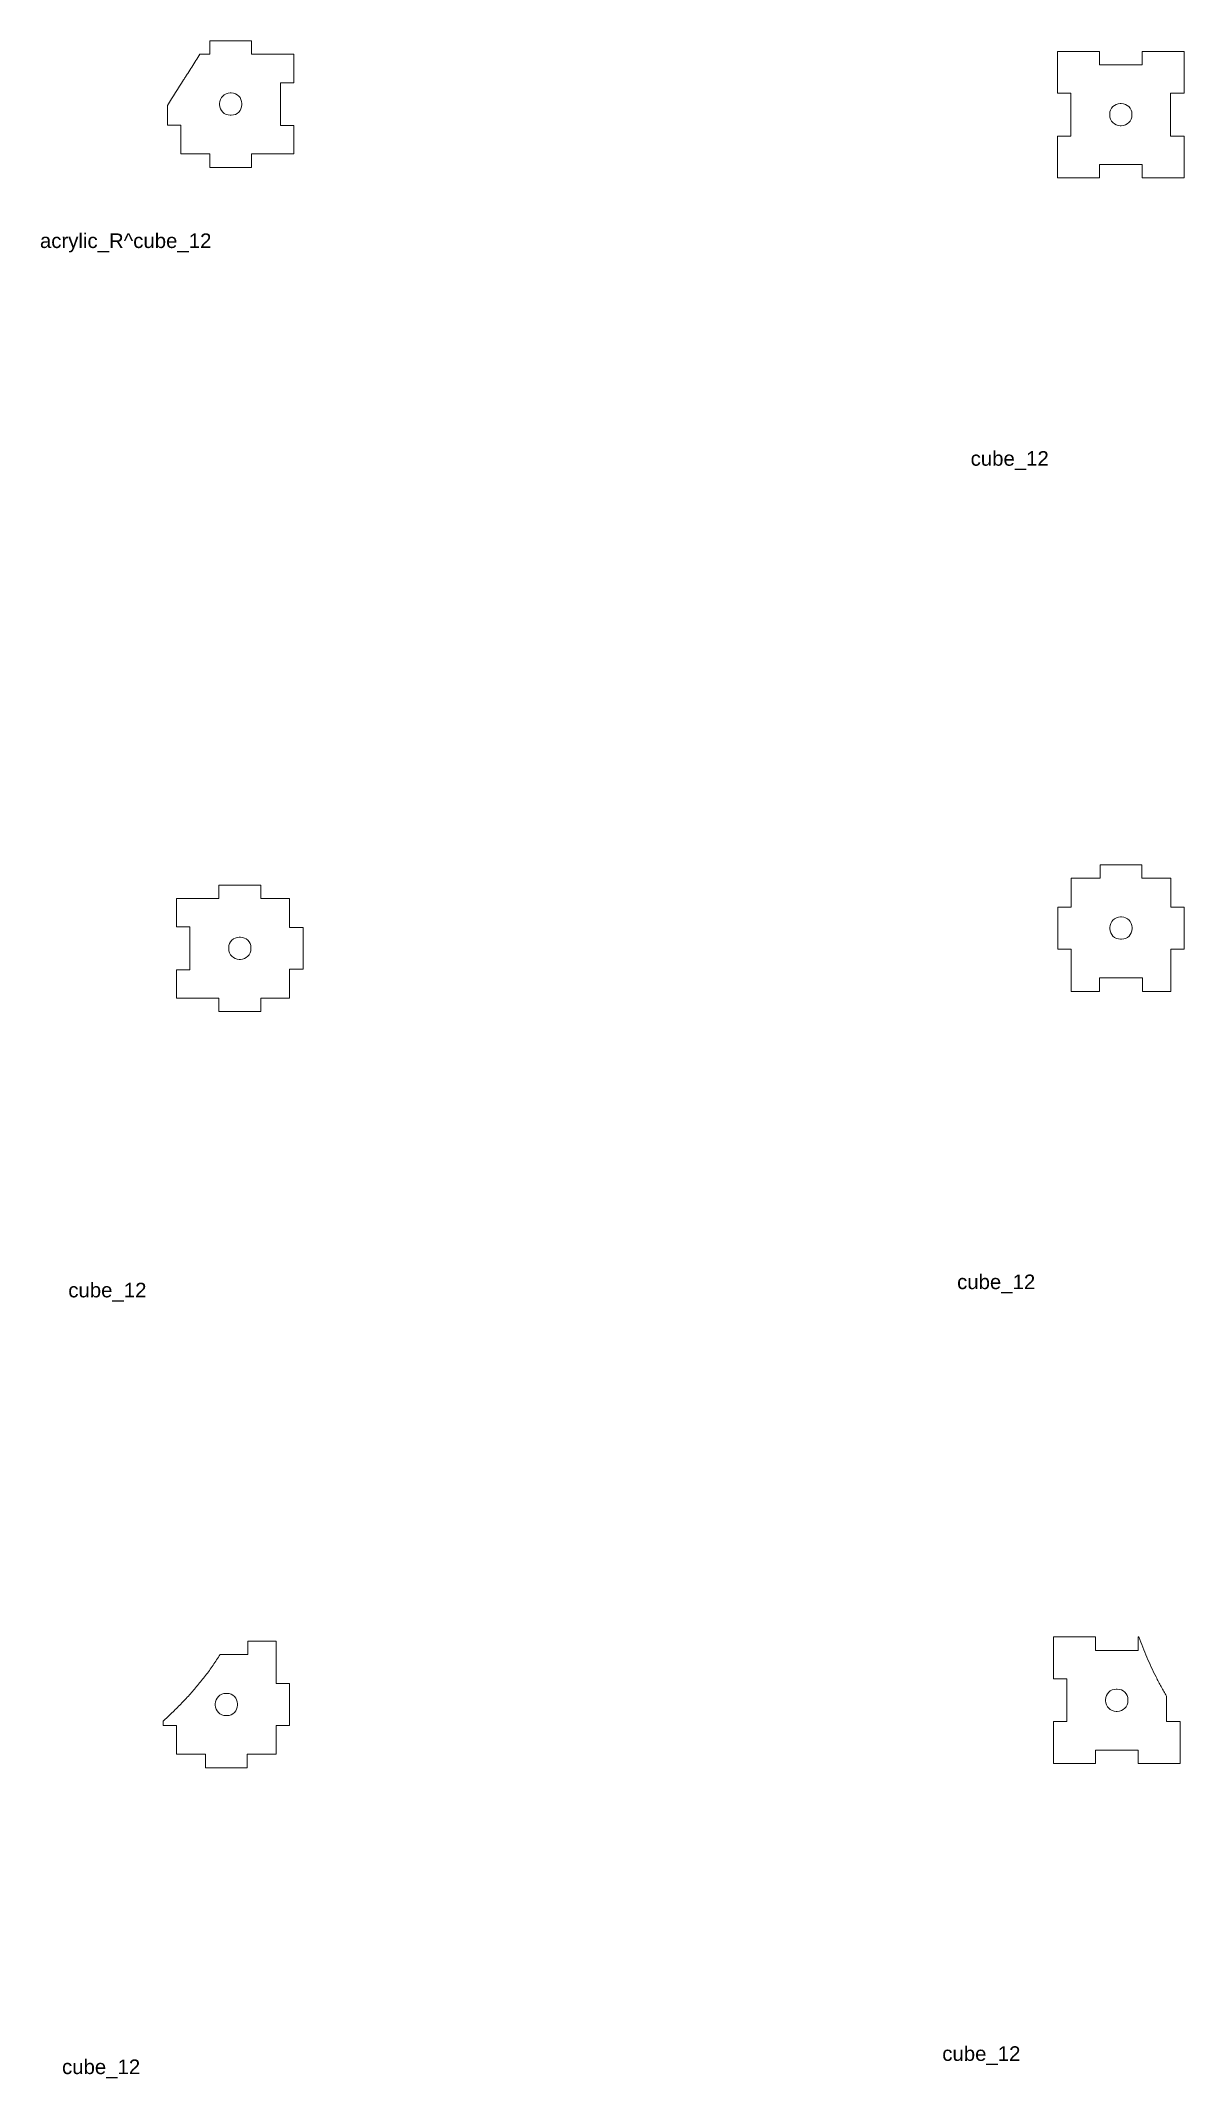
# Model space of a CAD drawing. Header units: inches. Extents: x 3.1 to 13.9, y 1.1 to 20.4.
import ezdxf

# ---------------------------------------------------------------- set-up
doc = ezdxf.new("R2010")
doc.units = ezdxf.units.IN
doc.header["$LTSCALE"] = 0.03937
doc.header["$MEASUREMENT"] = 0

msp = doc.modelspace()

# ---------------------------------------------------------------- linework, layer by layer
at = {"color": 255, "lineweight": 15}
for p, q in [((4.735, 20.223), (4.642, 20.223)), ((5.131, 20.35), (4.735, 20.35)), ((4.735, 20.35), (4.735, 20.223)), ((5.131, 20.223), (5.131, 20.35)), ((5.531, 20.223), (5.131, 20.223)), ((5.531, 19.954), (5.531, 20.223)), ((13.143, 20.25), (12.747, 20.25)), ((12.747, 20.25), (12.747, 19.854)), ((13.143, 20.123), (13.143, 20.25)), ((13.943, 20.25), (13.547, 20.25)), ((13.547, 20.25), (13.547, 20.123)), ((13.943, 19.854), (13.943, 20.25)), ((13.547, 20.123), (13.143, 20.123)), ((4.938, 19.857), (4.928, 19.857)), ((5.404, 19.55), (5.404, 19.954)), ((5.404, 19.954), (5.531, 19.954)), ((12.747, 19.854), (12.874, 19.854)), ((12.874, 19.854), (12.874, 19.45)), ((13.816, 19.45), (13.816, 19.854)), ((13.816, 19.854), (13.943, 19.854)), ((4.335, 19.74), (4.335, 19.554)), ((4.828, 19.757), (4.828, 19.747)), ((4.928, 19.647), (4.938, 19.647)), ((5.038, 19.747), (5.038, 19.757)), ((13.24, 19.657), (13.24, 19.647)), ((13.35, 19.757), (13.34, 19.757)), ((13.45, 19.647), (13.45, 19.657)), ((4.335, 19.554), (4.462, 19.554)), ((4.462, 19.554), (4.462, 19.281)), ((5.531, 19.55), (5.404, 19.55)), ((5.531, 19.281), (5.531, 19.55)), ((12.874, 19.45), (12.747, 19.45)), ((12.747, 19.45), (12.747, 19.054)), ((13.34, 19.547), (13.35, 19.547)), ((13.943, 19.45), (13.816, 19.45)), ((13.943, 19.054), (13.943, 19.45)), ((4.462, 19.281), (4.735, 19.281)), ((4.735, 19.281), (4.735, 19.154)), ((5.131, 19.154), (5.131, 19.281)), ((5.131, 19.281), (5.531, 19.281)), ((4.735, 19.154), (5.131, 19.154)), ((13.143, 19.054), (13.143, 19.181)), ((13.143, 19.181), (13.547, 19.181)), ((13.547, 19.181), (13.547, 19.054)), ((12.747, 19.054), (13.143, 19.054)), ((13.547, 19.054), (13.943, 19.054)), ((13.545, 12.562), (13.149, 12.562)), ((13.149, 12.562), (13.149, 12.435)), ((13.545, 12.435), (13.545, 12.562)), ((5.217, 12.371), (4.821, 12.371)), ((4.821, 12.371), (4.821, 12.244)), ((5.217, 12.244), (5.217, 12.371)), ((13.149, 12.435), (12.876, 12.435)), ((12.876, 12.435), (12.876, 12.162)), ((13.818, 12.435), (13.545, 12.435)), ((13.818, 12.162), (13.818, 12.435)), ((4.421, 12.244), (4.421, 11.975)), ((4.821, 12.244), (4.421, 12.244)), ((5.49, 12.244), (5.217, 12.244)), ((5.49, 11.971), (5.49, 12.244)), ((12.876, 12.162), (12.749, 12.162)), ((12.749, 12.162), (12.749, 11.766)), ((13.945, 12.162), (13.818, 12.162)), ((13.945, 11.766), (13.945, 12.162)), ((4.421, 11.975), (4.548, 11.975)), ((4.548, 11.975), (4.548, 11.571)), ((5.617, 11.971), (5.49, 11.971)), ((5.617, 11.575), (5.617, 11.971)), ((13.242, 11.969), (13.242, 11.959)), ((13.352, 12.069), (13.342, 12.069)), ((13.452, 11.959), (13.452, 11.969)), ((4.914, 11.778), (4.914, 11.768)), ((5.024, 11.878), (5.014, 11.878)), ((5.124, 11.768), (5.124, 11.778)), ((12.749, 11.766), (12.876, 11.766)), ((12.876, 11.766), (12.876, 11.366)), ((13.342, 11.859), (13.352, 11.859)), ((13.818, 11.366), (13.818, 11.766)), ((13.818, 11.766), (13.945, 11.766)), ((4.548, 11.571), (4.421, 11.571)), ((4.421, 11.571), (4.421, 11.302)), ((5.014, 11.668), (5.024, 11.668)), ((5.49, 11.302), (5.49, 11.575)), ((5.49, 11.575), (5.617, 11.575)), ((12.876, 11.366), (13.145, 11.366)), ((13.145, 11.366), (13.145, 11.493)), ((13.145, 11.493), (13.549, 11.493)), ((13.549, 11.493), (13.549, 11.366)), ((13.549, 11.366), (13.818, 11.366)), ((4.421, 11.302), (4.821, 11.302)), ((4.821, 11.302), (4.821, 11.175)), ((4.821, 11.175), (5.217, 11.175)), ((5.217, 11.175), (5.217, 11.302)), ((5.217, 11.302), (5.49, 11.302)), ((5.363, 5.224), (5.094, 5.224)), ((5.094, 5.224), (5.094, 5.097)), ((5.363, 4.824), (5.363, 5.224)), ((13.105, 5.264), (12.709, 5.264)), ((12.709, 5.264), (12.709, 4.868)), ((13.105, 5.137), (13.105, 5.264)), ((13.517, 5.264), (13.509, 5.264)), ((13.509, 5.264), (13.509, 5.137)), ((5.094, 5.097), (4.832, 5.097)), ((13.509, 5.137), (13.105, 5.137)), ((5.49, 4.824), (5.363, 4.824)), ((5.49, 4.428), (5.49, 4.824)), ((12.709, 4.868), (12.836, 4.868)), ((12.836, 4.868), (12.836, 4.464)), ((4.787, 4.631), (4.787, 4.621)), ((4.897, 4.731), (4.887, 4.731)), ((4.997, 4.621), (4.997, 4.631)), ((13.202, 4.671), (13.202, 4.661)), ((13.312, 4.771), (13.302, 4.771)), ((13.412, 4.661), (13.412, 4.671)), ((13.778, 4.464), (13.778, 4.705)), ((4.294, 4.468), (4.294, 4.428)), ((4.887, 4.521), (4.897, 4.521)), ((12.836, 4.464), (12.709, 4.464)), ((12.709, 4.464), (12.709, 4.068)), ((13.302, 4.561), (13.312, 4.561)), ((13.905, 4.464), (13.778, 4.464)), ((13.905, 4.068), (13.905, 4.464)), ((4.294, 4.428), (4.421, 4.428)), ((4.421, 4.428), (4.421, 4.155)), ((5.363, 4.155), (5.363, 4.428)), ((5.363, 4.428), (5.49, 4.428)), ((4.421, 4.155), (4.694, 4.155)), ((4.694, 4.155), (4.694, 4.028)), ((5.09, 4.028), (5.09, 4.155)), ((5.09, 4.155), (5.363, 4.155)), ((12.709, 4.068), (13.105, 4.068)), ((13.105, 4.068), (13.105, 4.195)), ((13.105, 4.195), (13.509, 4.195)), ((13.509, 4.195), (13.509, 4.068)), ((13.509, 4.068), (13.905, 4.068)), ((4.694, 4.028), (5.09, 4.028))]:
    msp.add_line(p, q, dxfattribs=at)
for centre, start, end in [((4.928, 19.757), 90, 180), ((4.938, 19.757), 0, 90), ((4.928, 19.747), 180, 270), ((4.938, 19.747), 270, 0), ((13.34, 19.657), 90, 180), ((13.34, 19.647), 180, 270), ((13.35, 19.657), 0, 90), ((13.35, 19.647), 270, 0), ((13.342, 11.969), 90, 180), ((13.342, 11.959), 180, 270), ((13.352, 11.969), 0, 90), ((13.352, 11.959), 270, 0), ((5.014, 11.778), 90, 180), ((5.014, 11.768), 180, 270), ((5.024, 11.778), 0, 90), ((5.024, 11.768), 270, 0), ((4.887, 4.631), 90, 180), ((4.897, 4.631), 0, 90), ((13.302, 4.671), 90, 180), ((13.302, 4.661), 180, 270), ((13.312, 4.671), 0, 90), ((13.312, 4.661), 270, 0), ((4.887, 4.621), 180, 270), ((4.897, 4.621), 270, 0)]:
    msp.add_arc(centre, 0.1, start, end, dxfattribs=at)
for points, knots in [([(4.642, 20.223), (4.616, 20.183), (4.578, 20.122), (4.539, 20.062), (4.52, 20.031), (4.513, 20.021), (4.501, 20.001), (4.443, 19.911), (4.386, 19.82), (4.335, 19.74)], [-1, -1, -1, -1, -0.75, -0.625, -0.625, -0.5625, -0.5625, -0.5, 0, 0, 0, 0]), ([(13.778, 4.705), (13.761, 4.735), (13.726, 4.794), (13.678, 4.886), (13.632, 4.979), (13.591, 5.072), (13.552, 5.167), (13.529, 5.232), (13.517, 5.264)], [-1, -1, -1, -1, -0.832481, -0.664917, -0.4974, -0.331615, -0.165783, 0, 0, 0, 0]), ([(4.832, 5.097), (4.811, 5.064), (4.767, 4.996), (4.696, 4.899), (4.621, 4.806), (4.543, 4.716), (4.462, 4.63), (4.379, 4.547), (4.322, 4.494), (4.294, 4.468)], [-1, -1, -1, -1, -0.855489, -0.710895, -0.566364, -0.423894, -0.281368, -0.138885, 0, 0, 0, 0])]:
    msp.add_open_spline(points, degree=3, knots=knots, dxfattribs=at)

# ---------------------------------------------------------------- texts
at = {"color": 255, "lineweight": 0, "char_height": 0.1378, "attachment_point": 7, "line_spacing_factor": 0.963855}
for s, insert, width in [('\\fArial;acrylic_R^ cube_12', (3.13, 18.35), 1.72825), ('\\fArial;cube_12', (11.926, 16.294), 0.85333), ('\\fArial;cube_12', (11.798, 8.512), 0.85333), ('\\fArial;cube_12', (3.398, 8.434), 0.85333), ('\\fArial;cube_12', (11.658, 1.218), 0.85333), ('\\fArial;cube_12', (3.339, 1.093), 0.85333)]:
    msp.add_mtext(s, dxfattribs=dict(at, insert=insert, width=width))

doc.saveas('drawing.dxf')
